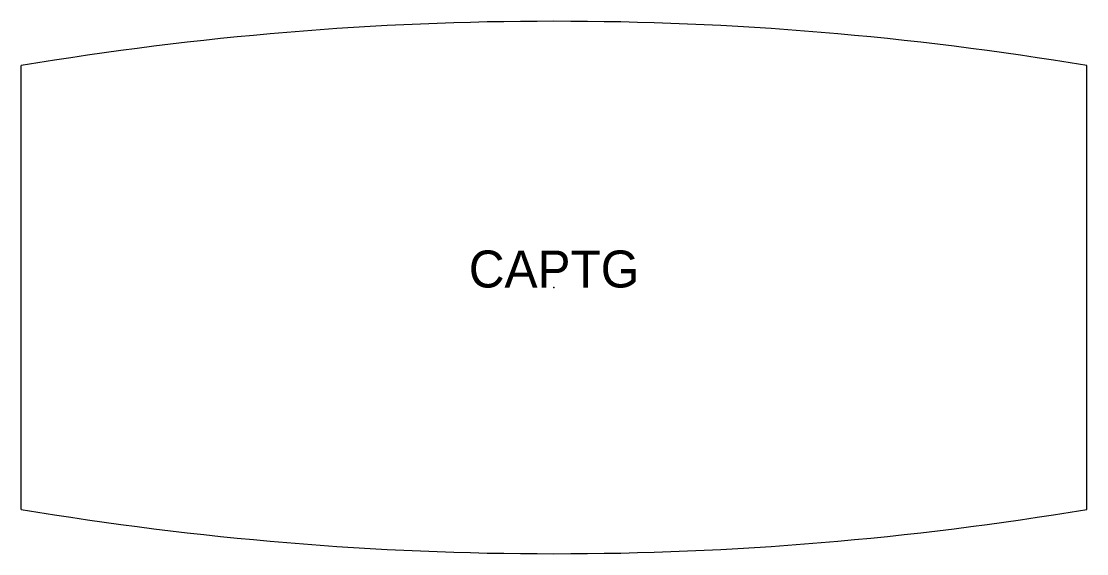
# Model space of a CAD drawing. Extents: x -36 to 36, y -18 to 18.
import ezdxf
from ezdxf.enums import TextEntityAlignment as Align

# ---------------------------------------------------------------- set-up
doc = ezdxf.new("R2010")
doc.units = 0
doc.header["$LTSCALE"] = 0.375
doc.header["$MEASUREMENT"] = 0
doc.layers.add('A-FURN-P-FREE', color=1, linetype='Continuous')
doc.layers.add('A-FURN-P-FREE-T', color=7, linetype='Continuous')
doc.styles.add('HAND1', font='x-hand1f.shx', dxfattribs={"height": 4})

msp = doc.modelspace()

# ---------------------------------------------------------------- linework, layer by layer
at = {"layer": 'A-FURN-P-FREE'}
for p, q in [((-36, -15), (-36, 15)), ((36, -15), (36, 15))]:
    msp.add_line(p, q, dxfattribs=at)
for centre, start, end in [((0, -199.5), 80.47272, 99.52728), ((0, 199.5), 260.47271, 279.52729)]:
    msp.add_arc(centre, 217.5, start, end, dxfattribs=at)
msp.add_point((0, 0), dxfattribs=at)

# ---------------------------------------------------------------- texts
at = {"layer": 'A-FURN-P-FREE-T', "style": 'HAND1'}
msp.add_attdef('CAPTG', text='72/36', height=2.5, dxfattribs=at).set_placement((0, 0), align=Align.CENTER)
at = {"layer": 'A-FURN-P-FREE-T', "style": 'HAND1', "flags": 1}
for tag, p, s in [('CAPPN', (0, 0), '85723630'), ('CAPMG', (0, 0), 'STC'), ('CAPMC', (0, 0), 'SCA'), ('CAPQT', (0, 0), '1'), ('CAPDH', (0, 0, 1), '0.000000'), ('CAPGC', (0, 0), '')]:
    msp.add_attdef(tag, p, s, height=0.001, dxfattribs=at)

doc.saveas('drawing.dxf')
